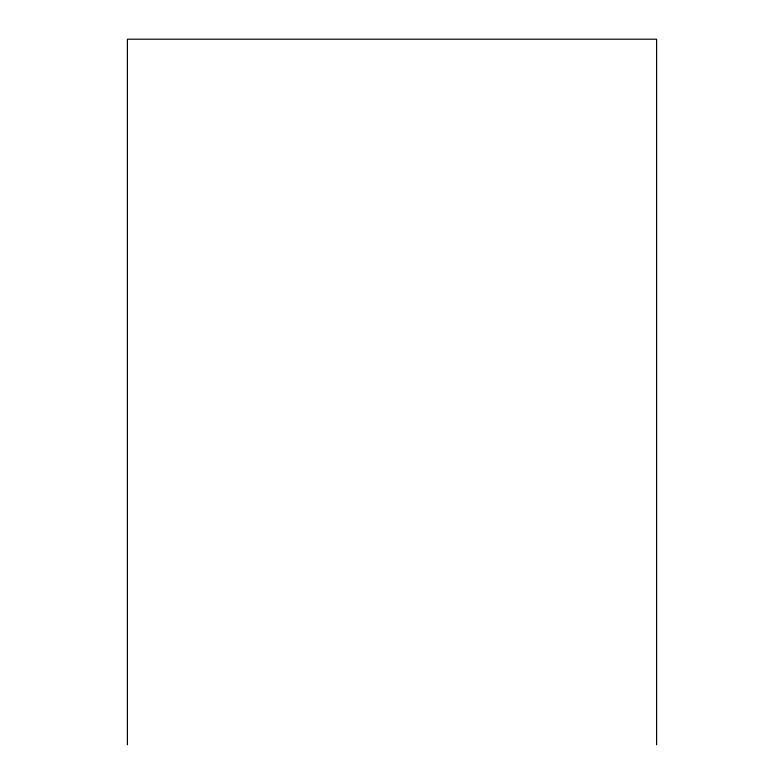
<?xml version="1.0" encoding="UTF-8"?>
<svg xmlns="http://www.w3.org/2000/svg" width="784" height="784" viewBox="0 0 784 784"><rect width="100%" height="100%" fill="white"/><g stroke="black" fill="none" stroke-linecap="round" stroke-linejoin="round"><path stroke-width="1.18" d="M656.59 744.8L656.59 39.2L127.41 39.2L127.41 744.8"/></g></svg>
